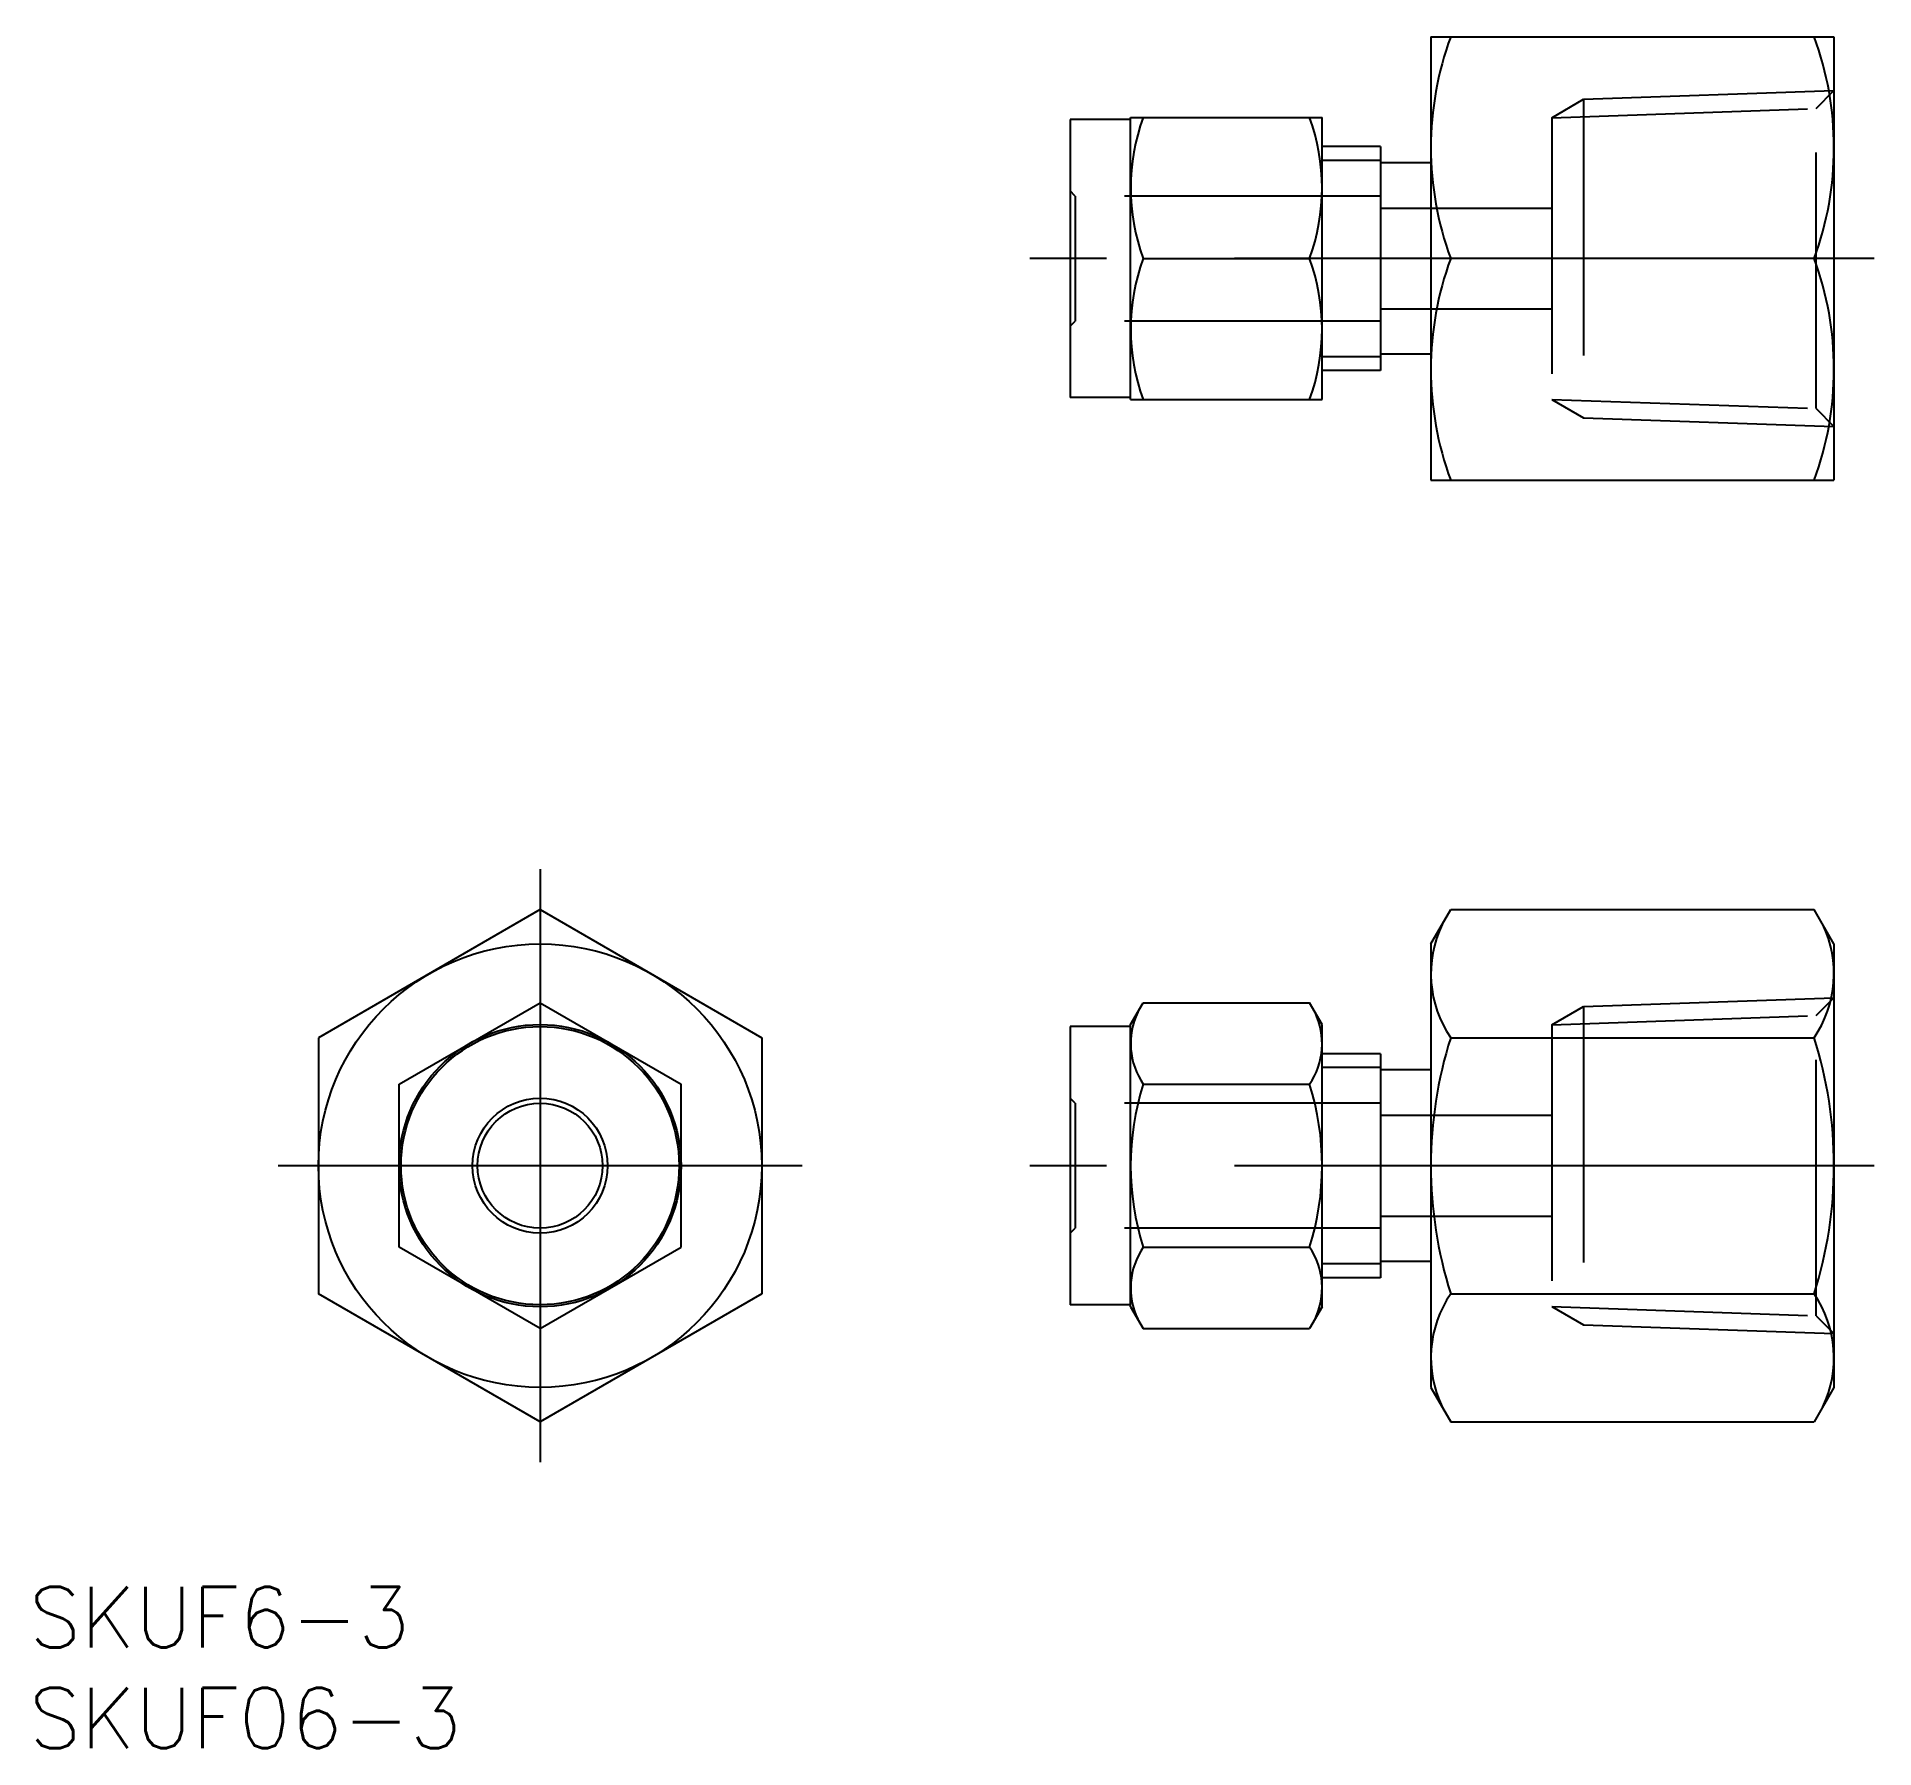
# Model space of a CAD drawing. Extents: x -25 to 66.2, y -28.9 to 56.
import ezdxf

# ---------------------------------------------------------------- set-up
doc = ezdxf.new("R2010")
doc.units = 0
doc.linetypes.add('CENTER', pattern=[50.8, 31.75, -6.35, 6.35, -6.35])
doc.linetypes.add('DASHED', pattern=[19.05, 12.7, -6.35])
doc.layers.get('0').update_dxf_attribs({"linetype": 'CONTINUOUS'})
doc.layers.add('CENTER', color=1, linetype='CONTINUOUS')
doc.styles.get("Standard").update_dxf_attribs({"font": 'txt.shx', "height": 3, "bigfont": 'bigfont.shx'})

msp = doc.modelspace()

# ---------------------------------------------------------------- linework, layer by layer
at = {"color": 7, "linetype": 'CONTINUOUS'}
for p, q in [((44.206, 56), (44.206, 34)), ((44.206, 56), (64.206, 56)), ((64.206, 56), (64.206, 34)), ((29.306, 38), (29.306, 52)), ((29.306, 52), (38.806, 52)), ((38.806, 38), (38.806, 52)), ((26.306, 51.9), (26.306, 38.1)), ((29.306, 51.9), (26.306, 51.9)), ((41.706, 50.556), (38.806, 50.556)), ((41.706, 50.556), (41.706, 39.444)), ((44.206, 49.75), (41.706, 49.75)), ((29.932, 45), (38.181, 45)), ((63.224, 45), (45.189, 45)), ((44.206, 40.25), (41.706, 40.25)), ((41.706, 39.444), (38.806, 39.444)), ((29.306, 38.1), (26.306, 38.1)), ((29.306, 38), (38.806, 38)), ((44.206, 34), (64.206, 34)), ((0, 12.702), (-11, 6.351)), ((0, 12.702), (11, 6.351)), ((44.206, 11), (45.189, 12.702)), ((45.189, 12.702), (63.224, 12.702)), ((64.206, 11), (63.224, 12.702)), ((44.206, 11), (44.206, -11)), ((64.206, 11), (64.206, -11)), ((-7, 4.041), (0, 8.083)), ((0, 8.083), (7, 4.041)), ((29.306, 7), (29.932, 8.083)), ((29.932, 8.083), (38.181, 8.083)), ((38.806, 7), (38.181, 8.083)), ((26.306, 6.9), (26.306, -6.9)), ((29.306, 6.9), (26.306, 6.9)), ((29.306, -7), (29.306, 7)), ((38.806, -7), (38.806, 7)), ((-11, 6.351), (-11, -6.351)), ((11, 6.351), (11, -6.351)), ((41.706, 5.556), (38.806, 5.556)), ((41.706, 5.556), (41.706, -5.556)), ((45.189, 6.351), (63.224, 6.351)), ((44.206, 4.75), (41.706, 4.75)), ((-7, -4.041), (-7, 4.041)), ((7, -4.041), (7, 4.041)), ((29.932, 4.041), (38.181, 4.041)), ((0, -8.083), (-7, -4.041)), ((0, -8.083), (7, -4.041)), ((29.932, -4.041), (38.181, -4.041)), ((44.206, -4.75), (41.706, -4.75)), ((0, -12.702), (-11, -6.351)), ((11, -6.351), (0, -12.702)), ((41.706, -5.556), (38.806, -5.556)), ((45.189, -6.351), (63.224, -6.351)), ((29.306, -6.9), (26.306, -6.9)), ((29.306, -7), (29.932, -8.083)), ((38.806, -7), (38.181, -8.083)), ((29.932, -8.083), (38.181, -8.083)), ((44.206, -11), (45.189, -12.702)), ((64.206, -11), (63.224, -12.702)), ((45.189, -12.702), (63.224, -12.702))]:
    msp.add_line(p, q, dxfattribs=at)
at = {"color": 3, "linetype": 'DASHED'}
for p, q in [((50.206, 51.986), (51.785, 52.897)), ((51.785, 52.897), (64.206, 53.331)), ((51.785, 52.897), (51.785, 37.103)), ((63.32, 52.444), (64.206, 53.331)), ((50.206, 51.986), (63.32, 52.444)), ((50.206, 51.986), (50.206, 38.014)), ((63.32, 37.556), (63.32, 52.444)), ((26.556, 48.1), (26.306, 48.35)), ((41.706, 48.1), (26.556, 48.1)), ((26.556, 48.1), (26.556, 41.9)), ((41.706, 47.5), (50.206, 47.5)), ((41.706, 42.5), (50.206, 42.5)), ((26.306, 41.65), (26.556, 41.9)), ((41.706, 41.9), (26.556, 41.9)), ((50.206, 38.014), (51.785, 37.103)), ((50.206, 38.014), (63.32, 37.556)), ((63.32, 37.556), (64.206, 36.669)), ((51.785, 37.103), (64.206, 36.669)), ((51.785, 7.897), (64.206, 8.331)), ((63.32, 7.444), (64.206, 8.331)), ((50.206, 6.986), (51.785, 7.897)), ((50.206, 6.986), (63.32, 7.444)), ((51.785, 7.897), (51.785, -7.897)), ((63.32, -7.444), (63.32, 7.444)), ((50.206, 6.986), (50.206, -6.986)), ((26.556, 3.1), (26.306, 3.35)), ((41.706, 3.1), (26.556, 3.1)), ((26.556, 3.1), (26.556, -3.1)), ((41.706, 2.5), (50.206, 2.5)), ((41.706, -2.5), (50.206, -2.5)), ((26.306, -3.35), (26.556, -3.1)), ((41.706, -3.1), (26.556, -3.1)), ((50.206, -6.986), (63.32, -7.444)), ((50.206, -6.986), (51.785, -7.897)), ((51.785, -7.897), (64.206, -8.331)), ((63.32, -7.444), (64.206, -8.331))]:
    msp.add_line(p, q, dxfattribs=at)
at = {"color": 3, "linetype": 'CONTINUOUS'}
for p, q in [((41.706, 49.869), (38.806, 49.869)), ((41.706, 40.131), (38.806, 40.131)), ((41.706, 4.869), (38.806, 4.869)), ((41.706, -4.869), (38.806, -4.869))]:
    msp.add_line(p, q, dxfattribs=at)
at = {"color": 7, "linetype": 'CONTINUOUS'}
for radius in [11, 7, 6.9, 3.35, 3.1]:
    msp.add_circle((0, 0), radius, dxfattribs=at)
for centre, radius, start, end in [((60.092, 50.5), 15.886, 159.74384, 200.25616), ((48.321, 50.5), 15.886, 339.74384, 20.25616), ((39.416, 48.5), 10.109, 159.74385, 200.25615), ((28.697, 48.5), 10.109, 339.74385, 20.25615), ((39.416, 41.5), 10.109, 159.74385, 200.25615), ((28.697, 41.5), 10.109, 339.74385, 20.25615), ((60.092, 39.5), 15.886, 159.74384, 200.25616), ((48.321, 39.5), 15.886, 339.74384, 20.25616), ((49.829, 9.526), 5.623, 154.38425, 214.38425), ((58.584, 9.526), 5.623, 325.61575, 25.61575), ((32.885, 6.062), 3.578, 154.38425, 214.38425), ((35.228, 6.062), 3.578, 325.61575, 25.61575), ((65.224, 0), 21.018, 162.41205, 197.58795), ((43.189, 0), 21.018, 342.41205, 17.58795), ((42.681, 0), 13.375, 162.41204, 197.58796), ((25.432, 0), 13.375, 342.41204, 17.58796), ((32.885, -6.062), 3.578, 145.61575, 205.61575), ((35.228, -6.062), 3.578, 334.38425, 34.38425), ((49.829, -9.526), 5.623, 145.61575, 205.61575), ((58.584, -9.526), 5.623, 334.38425, 34.38425)]:
    msp.add_arc(centre, radius, start, end, dxfattribs=at)
at = {"layer": 'CENTER', "color": 1, "linetype": 'CENTER'}
for p, q in [((66.206, 45), (24.306, 45)), ((0, 14.702), (0, -14.702)), ((13, 0), (-13, 0)), ((66.206, 0), (24.306, 0))]:
    msp.add_line(p, q, dxfattribs=at)

# ---------------------------------------------------------------- texts
at = {"color": 7, "linetype": 'CONTINUOUS'}
for s, p in [('SKUF6-3', (-25.363, -23.895)), ('SKUF06-3', (-25.363, -28.895))]:
    msp.add_text(s, height=3, dxfattribs=at).set_placement(p)

doc.saveas('drawing.dxf')
